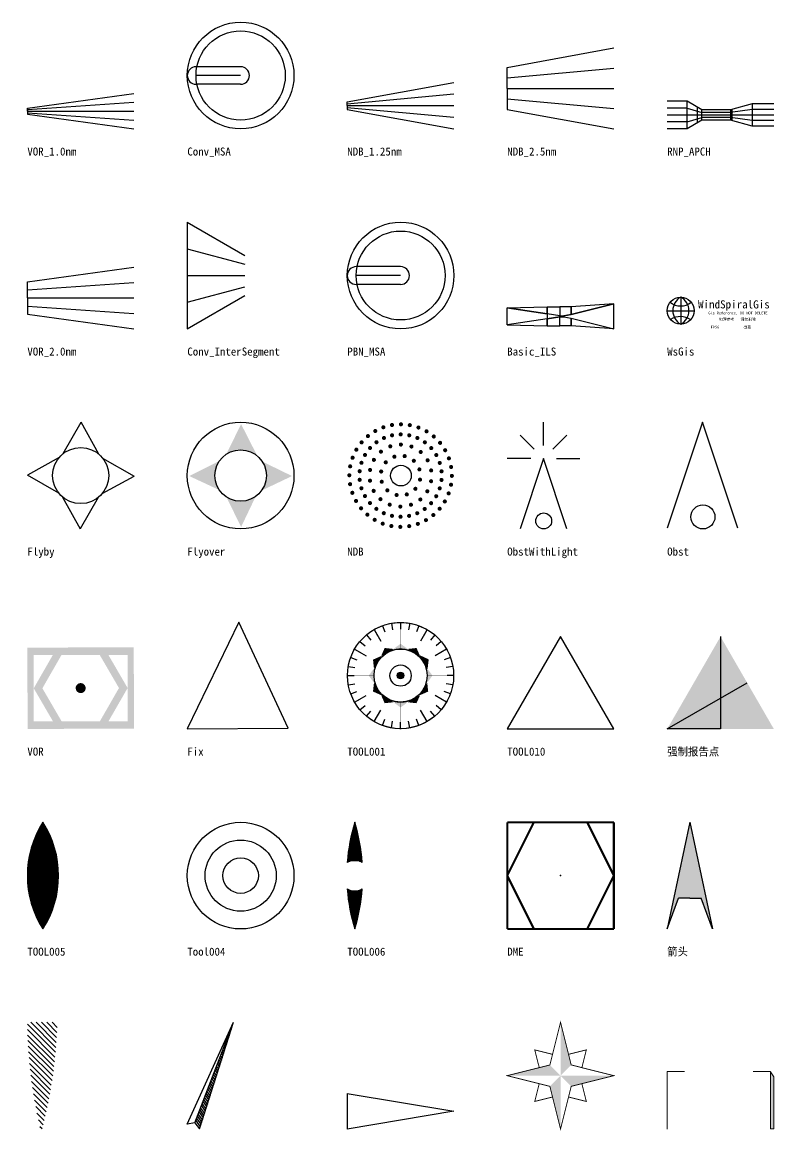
# Model space of a CAD drawing. Extents: x -4 to 560, y -3172 to 80.
# Drawn here: x -4 to 560, y -751 to 80 of the extents above; entities that cross this region are included whole.
import ezdxf

# ---------------------------------------------------------------- set-up
doc = ezdxf.new("R2010")
doc.units = 0
doc.header["$MEASUREMENT"] = 0
doc.styles.add('$0$Legend', font='simhei.ttf')

# ---------------------------------------------------------------- blocks, each defined once
blk = doc.blocks.new('$0$VOR_1.0nm')
for p, q in [((0, 1852), (64068, 10628)), ((0, 926), (64068, 5314)), ((0, 1852), (0, -1852)), ((0, 0), (0, 1852)), ((0, 0), (64068, 0)), ((0, -926), (64068, -5314)), ((0, -1852), (64068, -10628))]:
    blk.add_line(p, q)
blk = doc.blocks.new('$0$Conv_MSA')
for p, q in [((0, 9000), (-46000, 9000)), ((0, 9000), (-46000, 9000)), ((0, 0), (-46000, 0)), ((0, 0), (-46000, 0)), ((0, -9000), (-46000, -9000)), ((0, -9000), (-46000, -9000))]:
    blk.add_line(p, q)
for radius in [55000, 46000]:
    blk.add_circle((0, 0), radius)
for centre, start, end in [((-46000, 0), 90, 270), ((-46000, 0), 90, 270), ((0, 0), 270, 90), ((0, 0), 270, 90)]:
    blk.add_arc(centre, 9000, start, end)
blk = doc.blocks.new('$0$NDB_1.25nm')
for p, q in [((0, 2315), (64068, 13958)), ((0, 1157), (64068, 6979)), ((0, 0), (0, 2315)), ((0, 0), (64068, 0)), ((0, 0), (0, -2315)), ((0, -1157), (64068, -6979)), ((0, -2315), (64068, -13958))]:
    blk.add_line(p, q)
blk = doc.blocks.new('$0$NDB_2.5nm')
for p, q in [((0, 4630), (23464, 8894)), ((0, 0), (0, 4630)), ((0, 2315), (23464, 4447)), ((0, 0), (23464, 0)), ((0, 0), (0, -4630)), ((0, -2315), (23464, -4447)), ((0, -4630), (23464, -8894))]:
    blk.add_line(p, q)
blk = doc.blocks.new('$0$RNP_APCH')
for p, q in [((-14994, 4640), (-21608, 4640)), ((-10006, 1760), (-14994, 4640)), ((-14960, -4620), (-14994, 4640)), ((6811, 3704), (-444, 1760)), ((14000, 3704), (6811, 3704)), ((6811, 3704), (6811, -3704)), ((-14986, 2325), (-21608, 2325)), ((0, 0), (-21608, 0)), ((-14986, 2325), (-10005, 880)), ((-11608, 2685), (-11608, -2686)), ((0, 1760), (-10006, 1760)), ((-10003, -1760), (-10006, 1760)), ((0, 880), (-10005, 880)), ((6811, 1852), (-444, 880)), ((-444, 1760), (-444, -1760)), ((0, 1760), (0, -1760)), ((14000, 0), (0, 0)), ((14000, 1852), (6811, 1852)), ((-14968, -2305), (-21608, -2305)), ((-14968, -2305), (-10004, -880)), ((-10003, -1760), (-14960, -4620)), ((0, -880), (-10004, -880)), ((0, -1760), (-10003, -1760)), ((6811, -1852), (-444, -880)), ((6811, -3704), (-444, -1760)), ((14000, -1852), (6811, -1852)), ((-14960, -4620), (-21608, -4620)), ((14000, -3704), (6811, -3704))]:
    blk.add_line(p, q)
blk = doc.blocks.new('$0$VOR_2.0nm')
for p, q in [((0, 3704), (24242, 7025)), ((0, 0), (0, 3704)), ((0, 1852), (24242, 3512)), ((0, 0), (24242, 0)), ((0, 0), (0, -3704)), ((0, -1852), (24242, -3512)), ((0, -3704), (24242, -7025))]:
    blk.add_line(p, q)
blk = doc.blocks.new('$0$Conv_InterSegment')
for p, q in [((0, 9260), (0, -9260)), ((0, 9260), (10000, 3486)), ((0, 4630), (10000, 1951)), ((0, 0), (10000, 0)), ((0, -4630), (10000, -1951)), ((0, -9260), (10000, -3486))]:
    blk.add_line(p, q)
blk = doc.blocks.new('$0$PBN_MSA')
for p, q in [((0, 9260), (-46300, 9260)), ((0, 9260), (-46300, 9260)), ((0, 0), (-46300, 0)), ((0, 0), (-46300, 0)), ((0, -9260), (-46300, -9260)), ((0, -9260), (-46300, -9260))]:
    blk.add_line(p, q)
for radius in [55560, 46300]:
    blk.add_circle((0, 0), radius)
for centre, start, end in [((-46300, 0), 90, 270), ((-46300, 0), 90, 270), ((0, 0), 270, 90), ((0, 0), 270, 90)]:
    blk.add_arc(centre, 9260, start, end)
blk = doc.blocks.new('$0$Basic_ILS')
for p, q in [((12900, 3015), (2700, 465)), ((2700, 465), (12900, 3015)), ((12900, 3015), (2700, 2248)), ((12900, -3015), (12900, 3015)), ((-12660, 2040), (-3060, 2278)), ((-12660, -2040), (-12660, 2040)), ((-12660, 2040), (-3060, 600)), ((-3060, 600), (-12660, 2040)), ((-3060, 600), (-3060, 2278)), ((-3060, 2278), (-62, 2248)), ((-3060, 2278), (-3060, 600)), ((-60, 150), (-3060, 600)), ((-3060, 600), (-3060, -600)), ((-3060, 600), (-3060, -600)), ((-60, 150), (-3060, 600)), ((-62, 2248), (-60, 150)), ((2700, 2248), (-62, 2248)), ((-62, 2248), (-60, 150)), ((-60, -150), (-60, 150)), ((-60, 150), (900, 150)), ((0, 0), (-60, 0)), ((2700, 465), (900, 150)), ((900, 150), (2700, 465)), ((900, 150), (900, -150)), ((2700, 465), (2700, 2248)), ((2700, 2248), (2700, 465)), ((-3060, -600), (-12660, -2040)), ((-3060, -600), (-12660, -2040)), ((-12660, -2040), (-3060, -2278)), ((-3060, -600), (-60, -150)), ((-60, -150), (-3060, -600)), ((-3060, -600), (-3060, -2278)), ((-3060, -2278), (-3060, -600)), ((-3060, -2278), (-62, -2248)), ((-62, -2248), (-60, -150)), ((-62, -2248), (-60, -150)), ((2700, -2248), (-62, -2248)), ((-60, -150), (900, -150)), ((900, -150), (2700, -465)), ((900, -150), (2700, -465)), ((2700, -465), (12900, -3015)), ((2700, -465), (2700, -2248)), ((2700, -465), (12900, -3015)), ((2700, -2248), (2700, -465)), ((12900, -3015), (2700, -2248))]:
    blk.add_line(p, q)
blk = doc.blocks.new('$0$WsGis')
at = {"color": 5, "lineweight": 30}
for p, q in [((0, 1651), (0, -1651)), ((-1651, 0), (1651, 0))]:
    blk.add_line(p, q, dxfattribs=at)
blk.add_circle((0, 0), 1651, dxfattribs=at)
for centre, radius, start, end in [((935, 0), 1898, 119.49917, 240.50083), ((-858, 0), 1861, 297.47383, 62.52617), ((2, 2698), 2116, 232.21487, 307.69977), ((-22, -3004), 2279, 56.65103, 122.52489)]:
    blk.add_arc(centre, radius, start, end, dxfattribs=at)
at = {"color": 5, "style": '$0$Legend'}
for s, height, p in [('WindSpiralGis', 990.76, (2116, 276)), ('Gis Reference, DO NOT DELETE', 330.25, (3370, -449)), ('地理参考   请勿删除', 330.25, (4692, -1217)), ('EPSG', 330.3, (3670, -2173)), ('磁差', 330.3, (7673, -2173))]:
    blk.add_text(s, height=height, dxfattribs=at).set_placement(p)
at = {"style": '$0$Legend'}
blk.add_attdef('EPSG', (4965, -2173), '', height=661, dxfattribs=at)
blk.add_attdef('MagVar', (8907, -2173), '', height=661, rotation=0.00225, dxfattribs=at)
blk = doc.blocks.new('$0$Flyby')
for p, q in [((-326, 411), (9, 997)), ((338, 402), (9, 997)), ((-402, 338), (-997, 9)), ((411, 326), (997, -9)), ((-411, -326), (-997, 9)), ((402, -338), (997, -9)), ((-338, -402), (-9, -997)), ((326, -411), (-9, -997))]:
    blk.add_line(p, q)
blk.add_circle((0, 0), 525)
at = {"style": '$0$Legend'}
for tag, p in [('ROLE', (1251, 1017)), ('NAME', (1312, -59)), ('ALTITUDE', (1367, -1121))]:
    blk.add_attdef(tag, p, '', height=600, dxfattribs=at)
blk = doc.blocks.new('$0$Flyover')
h = blk.add_hatch(color=256)
h.dxf.hatch_style = 1
edge = h.paths.add_edge_path()
edge.add_line((291, -406), (9, -997))
edge.add_line((9, -997), (-275, -417))
edge.add_arc((0, 0), 499, 236.5534, 305.6476)
edge = h.paths.add_edge_path()
edge.add_line((-279, 414), (9, 997))
edge.add_line((9, 997), (323, 381))
edge.add_arc((0, 0), 499, 49.7235, 123.9412)
edge = h.paths.add_edge_path()
edge.add_line((419, 272), (997, -9))
edge.add_line((997, -9), (405, -291))
edge.add_arc((0, 0), 499, 324.3027, 392.97)
edge = h.paths.add_edge_path()
edge.add_line((-412, -281), (-997, -9))
edge.add_line((-997, -9), (-410, 285))
edge.add_arc((0, 0), 499, 145.1712, 214.2945)
for radius in [1034, 499]:
    blk.add_circle((0, 0), radius)
at = {"style": '$0$Legend'}
for tag, p in [('ROLE', (1472, 1049)), ('NAME', (1497, -103)), ('ALTITUDE', (1392, -1284))]:
    blk.add_attdef(tag, p, '', height=600, dxfattribs=at)
blk = doc.blocks.new('$0$NDB')
at = {"true_color": 0x000000, "transparency": 33554679}
for points in [[(-0.046, 0.0876, 0.413485), (-0.0515, 0.0881), (-0.0515, 0.0881, 0.415351), (-0.052, 0.0826), (-0.052, 0.0826, 0.415514), (-0.0465, 0.0821), (-0.0465, 0.0821, 0.415514)], [(-0.0301, 0.0942, 0.412674), (-0.0355, 0.0956), (-0.0355, 0.0956, 0.413998), (-0.0369, 0.0902), (-0.0369, 0.0902, 0.41629), (-0.0316, 0.0888), (-0.0316, 0.0888, 0.414967)], [(-0.0133, 0.0978, 0.414832), (-0.0184, 0.1002), (-0.0184, 0.1002, 0.41349), (-0.0207, 0.0951), (-0.0207, 0.0951, 0.414683), (-0.0157, 0.0928), (-0.0157, 0.0928, 0.415623)], [(0.0038, 0.0986, 0.413957), (-0.0007, 0.1018), (-0.0007, 0.1018, 0.41549), (-0.0039, 0.0972), (-0.0039, 0.0972, 0.417024), (0.0006, 0.094), (0.0006, 0.094, 0.413957)], [(0.0209, 0.0963, 0.413428), (0.0169, 0.1002), (0.0169, 0.1002, 0.414019), (0.013, 0.0963), (0.013, 0.0963, 0.415343), (0.0169, 0.0923), (0.0169, 0.0923, 0.414753)], [(0.0372, 0.0911, 0.413957), (0.034, 0.0956), (0.034, 0.0956, 0.417024), (0.0295, 0.0924), (0.0295, 0.0924, 0.41549), (0.0327, 0.0879), (0.0327, 0.0879, 0.413957)], [(0.0525, 0.0831, 0.413925), (0.0501, 0.0882), (0.0501, 0.0882, 0.414683), (0.0451, 0.0858), (0.0451, 0.0858, 0.41349), (0.0474, 0.0808), (0.0474, 0.0808, 0.414832)], [(-0.0732, 0.0668, 0.414967), (-0.0786, 0.0654), (-0.0786, 0.0654, 0.41629), (-0.0771, 0.06), (-0.0771, 0.06, 0.413998), (-0.0717, 0.0614), (-0.0717, 0.0614, 0.414482)], [(-0.0605, 0.0784, 0.415514), (-0.0661, 0.0779), (-0.0661, 0.0779, 0.415514), (-0.0656, 0.0724), (-0.0656, 0.0724, 0.415189), (-0.06, 0.0729), (-0.06, 0.0729, 0.413323)], [(-0.0439, 0.0665, 0.415216), (-0.0495, 0.0664), (-0.0495, 0.0664, 0.413346), (-0.0494, 0.0608), (-0.0494, 0.0608, 0.413346), (-0.0438, 0.0609), (-0.0438, 0.0609, 0.415216)], [(-0.0292, 0.0741, 0.413579), (-0.0347, 0.0751), (-0.0347, 0.0751, 0.412925), (-0.0357, 0.0697), (-0.0357, 0.0697, 0.414957), (-0.0302, 0.0686), (-0.0302, 0.0686, 0.414492)], [(-0.0132, 0.0784, 0.41233), (-0.0183, 0.0806), (-0.0183, 0.0806, 0.41233), (-0.0205, 0.0754), (-0.0205, 0.0754, 0.415773), (-0.0154, 0.0733), (-0.0154, 0.0733, 0.414051)], [(0.0034, 0.0793, 0.413957), (-0.0012, 0.0825), (-0.0012, 0.0825, 0.41549), (-0.0044, 0.0779), (-0.0044, 0.0779, 0.417024), (0.0002, 0.0747), (0.0002, 0.0747, 0.413957)], [(0.0197, 0.0767, 0.41338), (0.0159, 0.0808), (0.0159, 0.0808, 0.413992), (0.0119, 0.077), (0.0119, 0.077, 0.415321), (0.0157, 0.0729), (0.0157, 0.0729, 0.416121)], [(0.0352, 0.0708, 0.412852), (0.0323, 0.0756), (0.0323, 0.0756, 0.412324), (0.0276, 0.0727), (0.0276, 0.0727, 0.416311), (0.0304, 0.0679), (0.0304, 0.0679, 0.414457)], [(0.0491, 0.0618, 0.413778), (0.0473, 0.0671), (0.0473, 0.0671, 0.414234), (0.042, 0.0652), (0.042, 0.0652, 0.414418), (0.0439, 0.06), (0.0439, 0.06, 0.415548)], [(0.0661, 0.0726, 0.414482), (0.0646, 0.078), (0.0646, 0.078, 0.414482), (0.0593, 0.0766), (0.0593, 0.0766, 0.414482), (0.0607, 0.0712), (0.0607, 0.0712, 0.414482)], [(0.0777, 0.0599, 0.415514), (0.0772, 0.0655), (0.0772, 0.0655, 0.415514), (0.0716, 0.065), (0.0716, 0.065, 0.415351), (0.0721, 0.0595), (0.0721, 0.0595, 0.415351)], [(-0.0837, 0.0532, 0.415623), (-0.0887, 0.0509), (-0.0887, 0.0509, 0.414683), (-0.0864, 0.0458), (-0.0864, 0.0458, 0.41349), (-0.0813, 0.0482), (-0.0813, 0.0482, 0.415623)], [(-0.0672, 0.0432, 0.415623), (-0.0722, 0.0408), (-0.0722, 0.0408, 0.413895), (-0.0699, 0.0358), (-0.0699, 0.0358, 0.41349), (-0.0649, 0.0381), (-0.0649, 0.0381, 0.415623)], [(-0.0568, 0.0561, 0.41444), (-0.0622, 0.0548), (-0.0622, 0.0548, 0.414208), (-0.061, 0.0494), (-0.061, 0.0494, 0.413203), (-0.0556, 0.0506), (-0.0556, 0.0506, 0.41444)], [(-0.0357, 0.0487, 0.415514), (-0.0413, 0.0482), (-0.0413, 0.0482, 0.415514), (-0.0408, 0.0427), (-0.0408, 0.0427, 0.415351), (-0.0353, 0.0432), (-0.0353, 0.0432, 0.413485)], [(-0.017, 0.0578, 0.414482), (-0.0224, 0.0592), (-0.0224, 0.0592, 0.413998), (-0.0238, 0.0538), (-0.0238, 0.0538, 0.41629), (-0.0184, 0.0524), (-0.0184, 0.0524, 0.414967)], [(0.0037, 0.0599, 0.413957), (-0.0008, 0.0631), (-0.0008, 0.0631, 0.41549), (-0.004, 0.0585), (-0.004, 0.0585, 0.417024), (0.0005, 0.0553), (0.0005, 0.0553, 0.413957)], [(0.0037, 0.0599, 0.413957), (-0.0008, 0.0631), (-0.0008, 0.0631, 0.41549), (-0.004, 0.0585), (-0.004, 0.0585, 0.417024), (0.0005, 0.0553), (0.0005, 0.0553, 0.413957)], [(0.0239, 0.0548, 0.413957), (0.0207, 0.0593), (0.0207, 0.0593, 0.417024), (0.0162, 0.0562), (0.0162, 0.0562, 0.41549), (0.0193, 0.0516), (0.0193, 0.0516, 0.413957)], [(0.0411, 0.0431, 0.414482), (0.0397, 0.0485), (0.0397, 0.0485, 0.41629), (0.0343, 0.047), (0.0343, 0.047, 0.414482), (0.0358, 0.0417), (0.0358, 0.0417, 0.414482)], [(0.0609, 0.0501, 0.414326), (0.0602, 0.0556), (0.0602, 0.0556, 0.41247), (0.0547, 0.0549), (0.0547, 0.0549, 0.412697), (0.0553, 0.0494), (0.0553, 0.0494, 0.414783)], [(0.0699, 0.0362, 0.415351), (0.0704, 0.0418), (0.0704, 0.0418, 0.415189), (0.0649, 0.0422), (0.0649, 0.0422, 0.415514), (0.0644, 0.0367), (0.0644, 0.0367, 0.415514)], [(0.0869, 0.0454, 0.415351), (0.0873, 0.051), (0.0873, 0.051, 0.415189), (0.0818, 0.0515), (0.0818, 0.0515, 0.415514), (0.0813, 0.0459), (0.0813, 0.0459, 0.415514)], [(-0.0968, 0.0216, 0.414753), (-0.1008, 0.0177), (-0.1008, 0.0177, 0.415343), (-0.0968, 0.0137), (-0.0968, 0.0137, 0.415343), (-0.0929, 0.0177), (-0.0929, 0.0177, 0.414753)], [(-0.0916, 0.038, 0.413957), (-0.0962, 0.0348), (-0.0962, 0.0348, 0.417024), (-0.093, 0.0302), (-0.093, 0.0302, 0.41549), (-0.0884, 0.0334), (-0.0884, 0.0334, 0.413957)], [(-0.0747, 0.0284, 0.414502), (-0.0792, 0.025), (-0.0792, 0.025, 0.415629), (-0.0758, 0.0206), (-0.0758, 0.0206, 0.414502), (-0.0714, 0.0239), (-0.0714, 0.0239, 0.414502)], [(-0.0503, 0.0338, 0.415623), (-0.0553, 0.0314), (-0.0553, 0.0314, 0.414683), (-0.053, 0.0264), (-0.053, 0.0264, 0.415184), (-0.0479, 0.0287), (-0.0479, 0.0287, 0.414832)], [(-0.0275, 0.029, 0.415623), (-0.0326, 0.0267), (-0.0326, 0.0267, 0.414683), (-0.0302, 0.0216), (-0.0302, 0.0216, 0.41349), (-0.0252, 0.024), (-0.0252, 0.024, 0.415623)], [(-0.0095, 0.0386, 0.413485), (-0.015, 0.0391), (-0.015, 0.0391, 0.415351), (-0.0155, 0.0335), (-0.0155, 0.0335, 0.415514), (-0.0099, 0.033), (-0.0099, 0.033, 0.415514)], [(0.011, 0.0378, 0.413957), (0.0064, 0.041), (0.0064, 0.041, 0.41549), (0.0032, 0.0364), (0.0032, 0.0364, 0.417024), (0.0078, 0.0333), (0.0078, 0.0333, 0.413957)], [(0.0283, 0.027, 0.413925), (0.0259, 0.032), (0.0259, 0.032, 0.413895), (0.0209, 0.0297), (0.0209, 0.0297, 0.41349), (0.0232, 0.0246), (0.0232, 0.0246, 0.414832)], [(0.0533, 0.0262, 0.415351), (0.0538, 0.0318), (0.0538, 0.0318, 0.415189), (0.0483, 0.0323), (0.0483, 0.0323, 0.415514), (0.0478, 0.0267), (0.0478, 0.0267, 0.415514)], [(0.0759, 0.0208, 0.415274), (0.0775, 0.0261), (0.0775, 0.0261, 0.415274), (0.0722, 0.0277), (0.0722, 0.0277, 0.415274), (0.0706, 0.0224), (0.0706, 0.0224, 0.415274)], [(0.0934, 0.0296, 0.412674), (0.0948, 0.0349), (0.0948, 0.0349, 0.414482), (0.0895, 0.0364), (0.0895, 0.0364, 0.414482), (0.088, 0.031), (0.088, 0.031, 0.414967)], [(-0.0991, 0.0046, 0.413957), (-0.1023, 0), (-0.1023, 0, 0.41549), (-0.0977, -0.0032), (-0.0977, -0.0032, 0.41549), (-0.0946, 0.0014), (-0.0946, 0.0014, 0.413957)], [(-0.079, 0.0124, 0.414649), (-0.0826, 0.0082), (-0.0826, 0.0082, 0.415324), (-0.0784, 0.0045), (-0.0784, 0.0045, 0.414021), (-0.0748, 0.0087), (-0.0748, 0.0087, 0.413423)], [(-0.0588, 0.0148, 0.415343), (-0.0627, 0.0108), (-0.0627, 0.0108, 0.414753), (-0.0588, 0.0069), (-0.0588, 0.0069, 0.413428), (-0.0549, 0.0108), (-0.0549, 0.0108, 0.415343)], [(-0.0384, 0.0117, 0.413957), (-0.0416, 0.0072), (-0.0416, 0.0072, 0.41549), (-0.037, 0.004), (-0.037, 0.004, 0.417024), (-0.0338, 0.0085), (-0.0338, 0.0085, 0.413957)], [(0.0378, 0.0089, 0.415351), (0.0383, 0.0144), (0.0383, 0.0144, 0.415189), (0.0328, 0.0149), (0.0328, 0.0149, 0.415514), (0.0323, 0.0094), (0.0323, 0.0094, 0.415514)], [(0.059, 0.0062, 0.414832), (0.0613, 0.0112), (0.0613, 0.0112, 0.41349), (0.0563, 0.0136), (0.0563, 0.0136, 0.413895), (0.054, 0.0085), (0.054, 0.0085, 0.415623)], [(0.0785, 0.0044, 0.415232), (0.0812, 0.0093), (0.0812, 0.0093, 0.413592), (0.0763, 0.0119), (0.0763, 0.0119, 0.414732), (0.0736, 0.0071), (0.0736, 0.0071, 0.41269)], [(0.0971, 0.0128, 0.415623), (0.0994, 0.0178), (0.0994, 0.0178, 0.41349), (0.0944, 0.0202), (0.0944, 0.0202, 0.413895), (0.0921, 0.0151), (0.0921, 0.0151, 0.415623)], [(0.0978, -0.0044, 0.413957), (0.101, 0.0002), (0.101, 0.0002, 0.413957), (0.0964, 0.0034), (0.0964, 0.0034, 0.417024), (0.0933, -0.0012), (0.0933, -0.0012, 0.413957)], [(-0.0984, -0.0126, 0.414832), (-0.1007, -0.0176), (-0.1007, -0.0176, 0.41349), (-0.0957, -0.02), (-0.0957, -0.02, 0.414683), (-0.0933, -0.0149), (-0.0933, -0.0149, 0.413925)], [(-0.0798, -0.0042, 0.415232), (-0.0825, -0.0091), (-0.0825, -0.0091, 0.413592), (-0.0776, -0.0118), (-0.0776, -0.0118, 0.414732), (-0.0749, -0.0069), (-0.0749, -0.0069, 0.411785)], [(-0.0772, -0.0206, 0.414727), (-0.0788, -0.0259), (-0.0788, -0.0259, 0.417065), (-0.0735, -0.0275), (-0.0735, -0.0275, 0.415274), (-0.0719, -0.0222), (-0.0719, -0.0222, 0.413483)], [(-0.0603, -0.006, 0.414832), (-0.0627, -0.011), (-0.0627, -0.011, 0.41349), (-0.0576, -0.0134), (-0.0576, -0.0134, 0.414683), (-0.0553, -0.0083), (-0.0553, -0.0083, 0.415623)], [(-0.0391, -0.0087, 0.415351), (-0.0396, -0.0142), (-0.0396, -0.0142, 0.415351), (-0.0341, -0.0147), (-0.0341, -0.0147, 0.415514), (-0.0336, -0.0092), (-0.0336, -0.0092, 0.415514)], [(0.0371, -0.0115, 0.413957), (0.0403, -0.007), (0.0403, -0.007, 0.413957), (0.0357, -0.0038), (0.0357, -0.0038, 0.41549), (0.0325, -0.0083), (0.0325, -0.0083, 0.413957)], [(0.0575, -0.0146, 0.414753), (0.0614, -0.0107), (0.0614, -0.0107, 0.415343), (0.0575, -0.0067), (0.0575, -0.0067, 0.415343), (0.0536, -0.0107), (0.0536, -0.0107, 0.414753)], [(0.0734, -0.0282, 0.414502), (0.0778, -0.0248), (0.0778, -0.0248, 0.415629), (0.0745, -0.0204), (0.0745, -0.0204, 0.414502), (0.0701, -0.0237), (0.0701, -0.0237, 0.414502)], [(0.0777, -0.0122, 0.414202), (0.0813, -0.008), (0.0813, -0.008, 0.41606), (0.0771, -0.0043), (0.0771, -0.0043, 0.414021), (0.0735, -0.0085), (0.0735, -0.0085, 0.413423)], [(0.0955, -0.0214, 0.413428), (0.0995, -0.0175), (0.0995, -0.0175, 0.414019), (0.0955, -0.0135), (0.0955, -0.0135, 0.415343), (0.0916, -0.0175), (0.0916, -0.0175, 0.414753)], [(-0.0947, -0.0294, 0.414482), (-0.0962, -0.0347), (-0.0962, -0.0347, 0.413998), (-0.0908, -0.0362), (-0.0908, -0.0362, 0.41629), (-0.0893, -0.0308), (-0.0893, -0.0308, 0.414482)], [(-0.0712, -0.036, 0.413485), (-0.0717, -0.0416), (-0.0717, -0.0416, 0.415351), (-0.0662, -0.042), (-0.0662, -0.042, 0.415514), (-0.0657, -0.0365), (-0.0657, -0.0365, 0.415514)], [(-0.0546, -0.026, 0.415351), (-0.0551, -0.0316), (-0.0551, -0.0316, 0.415351), (-0.0496, -0.0321), (-0.0496, -0.0321, 0.415514), (-0.0491, -0.0265), (-0.0491, -0.0265, 0.415514)], [(-0.0424, -0.0429, 0.414967), (-0.041, -0.0483), (-0.041, -0.0483, 0.414482), (-0.0356, -0.0468), (-0.0356, -0.0468, 0.414482), (-0.0371, -0.0415), (-0.0371, -0.0415, 0.412674)], [(-0.0296, -0.0268, 0.415623), (-0.0272, -0.0318), (-0.0272, -0.0318, 0.413895), (-0.0222, -0.0295), (-0.0222, -0.0295, 0.41349), (-0.0245, -0.0244), (-0.0245, -0.0244, 0.414832)], [(-0.0123, -0.0376, 0.413957), (-0.0077, -0.0408), (-0.0077, -0.0408, 0.413957), (-0.0045, -0.0363), (-0.0045, -0.0363, 0.41549), (-0.0091, -0.0331), (-0.0091, -0.0331, 0.413957)], [(0.0082, -0.0384, 0.415351), (0.0137, -0.0389), (0.0137, -0.0389, 0.415351), (0.0142, -0.0333), (0.0142, -0.0333, 0.415514), (0.0086, -0.0328), (0.0086, -0.0328, 0.415514)], [(0.0262, -0.0288, 0.415623), (0.0313, -0.0265), (0.0313, -0.0265, 0.413895), (0.0289, -0.0214), (0.0289, -0.0214, 0.41349), (0.0239, -0.0238), (0.0239, -0.0238, 0.414832)], [(0.0344, -0.0485, 0.415514), (0.04, -0.048), (0.04, -0.048, 0.415514), (0.0395, -0.0425), (0.0395, -0.0425, 0.415351), (0.034, -0.043), (0.034, -0.043, 0.415351)], [(0.049, -0.0336, 0.415623), (0.054, -0.0312), (0.054, -0.0312, 0.413895), (0.0517, -0.0262), (0.0517, -0.0262, 0.41349), (0.0466, -0.0285), (0.0466, -0.0285, 0.414832)], [(0.0659, -0.043, 0.415623), (0.0709, -0.0406), (0.0709, -0.0406, 0.413895), (0.0686, -0.0356), (0.0686, -0.0356, 0.41349), (0.0636, -0.0379), (0.0636, -0.0379, 0.414832)], [(0.0903, -0.0378, 0.413957), (0.0949, -0.0346), (0.0949, -0.0346, 0.417024), (0.0917, -0.03), (0.0917, -0.03, 0.413957), (0.0871, -0.0332), (0.0871, -0.0332, 0.413957)], [(-0.0882, -0.0452, 0.415351), (-0.0887, -0.0508), (-0.0887, -0.0508, 0.415351), (-0.0831, -0.0513), (-0.0831, -0.0513, 0.415514), (-0.0826, -0.0457), (-0.0826, -0.0457, 0.415514)], [(-0.079, -0.0598, 0.415514), (-0.0785, -0.0653), (-0.0785, -0.0653, 0.415514), (-0.0729, -0.0648), (-0.0729, -0.0648, 0.415189), (-0.0734, -0.0593), (-0.0734, -0.0593, 0.413649)], [(-0.0622, -0.0499, 0.414326), (-0.0615, -0.0554), (-0.0615, -0.0554, 0.41247), (-0.056, -0.0547), (-0.056, -0.0547, 0.412697), (-0.0566, -0.0492), (-0.0566, -0.0492, 0.412697)], [(-0.0504, -0.0616, 0.413778), (-0.0486, -0.0669), (-0.0486, -0.0669, 0.414234), (-0.0433, -0.065), (-0.0433, -0.065, 0.414418), (-0.0452, -0.0598), (-0.0452, -0.0598, 0.415548)], [(-0.0252, -0.0546, 0.413957), (-0.022, -0.0592), (-0.022, -0.0592, 0.417024), (-0.0175, -0.056), (-0.0175, -0.056, 0.413957), (-0.0207, -0.0514), (-0.0207, -0.0514, 0.413957)], [(-0.005, -0.0597, 0.413957), (-0.0005, -0.0629), (-0.0005, -0.0629, 0.413957), (0.0027, -0.0583), (0.0027, -0.0583, 0.417024), (-0.0018, -0.0552), (-0.0018, -0.0552, 0.413957)], [(0.0157, -0.0576, 0.414967), (0.0211, -0.059), (0.0211, -0.059, 0.413486), (0.0225, -0.0537), (0.0225, -0.0537, 0.41294), (0.0171, -0.0522), (0.0171, -0.0522, 0.414967)], [(0.0426, -0.0663, 0.415216), (0.0482, -0.0662), (0.0482, -0.0662, 0.411477), (0.0481, -0.0607), (0.0481, -0.0607, 0.413346), (0.0425, -0.0607), (0.0425, -0.0607, 0.415216)], [(0.0555, -0.0559, 0.41444), (0.0609, -0.0546), (0.0609, -0.0546, 0.412388), (0.0597, -0.0492), (0.0597, -0.0492, 0.413203), (0.0543, -0.0504), (0.0543, -0.0504, 0.41444)], [(0.0719, -0.0666, 0.414967), (0.0773, -0.0652), (0.0773, -0.0652, 0.414482), (0.0758, -0.0598), (0.0758, -0.0598, 0.413998), (0.0704, -0.0612), (0.0704, -0.0612, 0.414482)], [(0.0824, -0.053, 0.415623), (0.0874, -0.0507), (0.0874, -0.0507, 0.413895), (0.0851, -0.0456), (0.0851, -0.0456, 0.41349), (0.08, -0.048), (0.08, -0.048, 0.414832)], [(-0.0674, -0.0724, 0.414967), (-0.0659, -0.0778), (-0.0659, -0.0778, 0.414482), (-0.0606, -0.0764), (-0.0606, -0.0764, 0.413998), (-0.062, -0.071), (-0.062, -0.071, 0.412674)], [(-0.0538, -0.0829, 0.415623), (-0.0514, -0.088), (-0.0514, -0.088, 0.413895), (-0.0464, -0.0856), (-0.0464, -0.0856, 0.41349), (-0.0487, -0.0806), (-0.0487, -0.0806, 0.415623)], [(-0.0365, -0.0706, 0.412852), (-0.0337, -0.0754), (-0.0337, -0.0754, 0.412324), (-0.0289, -0.0725), (-0.0289, -0.0725, 0.414705), (-0.0317, -0.0677), (-0.0317, -0.0677, 0.414457)], [(-0.021, -0.0765, 0.414659), (-0.0172, -0.0806), (-0.0172, -0.0806, 0.413992), (-0.0132, -0.0768), (-0.0132, -0.0768, 0.415321), (-0.017, -0.0727), (-0.017, -0.0727, 0.41475)], [(-0.0047, -0.0791, 0.413957), (-0.0001, -0.0823), (-0.0001, -0.0823, 0.413957), (0.0031, -0.0777), (0.0031, -0.0777, 0.417024), (-0.0015, -0.0745), (-0.0015, -0.0745, 0.413957)], [(0.0119, -0.0782, 0.41233), (0.017, -0.0804), (0.017, -0.0804, 0.41233), (0.0192, -0.0752), (0.0192, -0.0752, 0.414051), (0.0141, -0.0731), (0.0141, -0.0731, 0.415773)], [(0.0279, -0.0739, 0.41562), (0.0333, -0.0749), (0.0333, -0.0749, 0.414297), (0.0344, -0.0695), (0.0344, -0.0695, 0.415312), (0.0289, -0.0684), (0.0289, -0.0684, 0.412653)], [(0.0447, -0.0874, 0.415351), (0.0502, -0.0879), (0.0502, -0.0879, 0.415351), (0.0507, -0.0824), (0.0507, -0.0824, 0.415514), (0.0452, -0.0819), (0.0452, -0.0819, 0.415514)], [(0.0592, -0.0782, 0.415514), (0.0648, -0.0777), (0.0648, -0.0777, 0.415514), (0.0643, -0.0722), (0.0643, -0.0722, 0.415351), (0.0587, -0.0727), (0.0587, -0.0727, 0.415351)], [(-0.0385, -0.0909, 0.413957), (-0.0353, -0.0954), (-0.0353, -0.0954, 0.416087), (-0.0308, -0.0923), (-0.0308, -0.0923, 0.414184), (-0.034, -0.0877), (-0.034, -0.0877, 0.413957)], [(-0.0222, -0.0961, 0.414753), (-0.0182, -0.1), (-0.0182, -0.1, 0.415343), (-0.0143, -0.0961), (-0.0143, -0.0961, 0.414019), (-0.0182, -0.0922), (-0.0182, -0.0922, 0.413428)], [(-0.0051, -0.0984, 0.413957), (-0.0006, -0.1016), (-0.0006, -0.1016, 0.413957), (0.0026, -0.097), (0.0026, -0.097, 0.417024), (-0.0019, -0.0938), (-0.0019, -0.0938, 0.413957)], [(0.012, -0.0977, 0.414832), (0.0171, -0.1), (0.0171, -0.1, 0.41349), (0.0194, -0.095), (0.0194, -0.095, 0.413895), (0.0144, -0.0926), (0.0144, -0.0926, 0.415623)], [(0.0288, -0.094, 0.414482), (0.0342, -0.0954), (0.0342, -0.0954, 0.414482), (0.0356, -0.09), (0.0356, -0.09, 0.414482), (0.0303, -0.0886), (0.0303, -0.0886, 0.414482)]]:
    blk.add_hatch(color=18, dxfattribs=at).paths.add_polyline_path(points)
at = {"color": 18, "true_color": 0x000000, "transparency": 33554679}
blk.add_circle((0, 0), 0.0197, dxfattribs=at)
blk = doc.blocks.new('$0$ObstWithLight')
for points in [[(-2, 1134), (-2, 1487)], [(-144, 1081), (-355, 1293)], [(139, 1081), (351, 1293)], [(-196, 940), (-549, 940)], [(351, -119), (-2, 940), (-355, -119)], [(192, 940), (545, 940)]]:
    blk.add_lwpolyline(points)
blk.add_circle((0, 0), 120)
at = {"style": '$0$Legend'}
blk.add_attdef('ALTITUDE', (-564, -746), '', height=381, dxfattribs=at)
blk = doc.blocks.new('$0$Obst')
blk.add_lwpolyline([(348, -111), (-5, 948), (-358, -111)])
blk.add_circle((0, 0), 120)
at = {"style": '$0$Legend'}
blk.add_attdef('Altitude', (-631, -680), '', height=381, dxfattribs=at)
blk = doc.blocks.new('$0$VOR')
at = {"true_color": 0x000000, "transparency": 33554679}
h = blk.add_hatch(color=18, dxfattribs=at)
h.paths.add_polyline_path([(0.0664, 0.0515), (-0.0674, 0.0511), (-0.0671, -0.0511), (0.0667, -0.0508)], flags=0)
h.paths.add_polyline_path([(-0.0485, 0), (-0.0245, 0.0418), (0.0236, 0.0419), (0.0478, 0.0003), (0.0238, -0.0415), (-0.0243, -0.0416)], flags=0)
h.paths.add_polyline_path([(0.0587, 0.0003), (0.0587, 0.0003), (0.0345, 0.0419), (0.0586, 0.042)], flags=0)
h.paths.add_polyline_path([(0.0587, 0.0003), (0.0587, 0.0003), (0.0588, -0.0414), (0.0347, -0.0414)], flags=0)
h.paths.add_polyline_path([(-0.0594, 0), (-0.0594, 0), (-0.0352, -0.0416), (-0.0593, -0.0417)], flags=0)
h.paths.add_polyline_path([(-0.0594, 0), (-0.0594, 0), (-0.0595, 0.0417), (-0.0354, 0.0418)], flags=0)
blk.add_hatch(color=18, dxfattribs=at).paths.add_polyline_path([(0.0059, 0.0002, 0.197288), (0.0041, 0.0046), (0.0041, 0.0046, 0.199251), (-0.0004, 0.0065), (-0.0004, 0.0065, 0.414288), (-0.0067, 0.0001), (-0.0067, 0.0001, 0.413925), (-0.0003, -0.0061), (-0.0003, -0.0061, 0.415101)])
blk = doc.blocks.new('$0$Fix')
blk.add_lwpolyline([(-408.4, -288.2), (402.5, -280.9), (5.9, 569.1), (-408.4, -288.2)])
at = {"style": '$0$Legend'}
for tag, p in [('ROLE', (1005.4, 856.3)), ('RADIAL', (1024.3, -84.5)), ('DME', (1005.4, -912.4)), ('ALTITUDE', (1024.3, -1759.2))]:
    blk.add_attdef(tag, p, '', height=500, dxfattribs=at)
blk = doc.blocks.new('$0$TOOL001')
for p, q in [((-1, 1.732), (-0.75, 1.299)), ((-1, 1.732), (-0.875, 1.516)), ((-0.684, 1.879), (-0.599, 1.644)), ((-0.347, 1.97), (-0.304, 1.723)), ((0, 2), (0, 1.75)), ((0.347, 1.97), (0.304, 1.723)), ((0.684, 1.879), (0.599, 1.644)), ((1, 1.732), (0.75, 1.299)), ((1, 1.732), (0.875, 1.516)), ((-1.532, 1.286), (-1.341, 1.125)), ((-1.286, 1.532), (-1.125, 1.341)), ((1.286, 1.532), (1.125, 1.341)), ((1.532, 1.286), (1.341, 1.125)), ((-1.732, 1), (-1.299, 0.75)), ((-1.732, 1), (-1.516, 0.875)), ((1.732, 1), (1.299, 0.75)), ((1.732, 1), (1.516, 0.875)), ((-1.879, 0.684), (-1.644, 0.599)), ((1.04, 0.6), (0.735, 0.735)), ((0.735, 0.735), (1.004, 0.268)), ((1.004, 0.268), (1.04, 0.6)), ((1.879, 0.684), (1.644, 0.599)), ((-2, 0), (-1.75, 0)), ((-1.97, 0.347), (-1.723, 0.304)), ((1.97, 0.347), (1.723, 0.304)), ((-1.97, -0.347), (-1.723, -0.304)), ((1.97, -0.347), (1.723, -0.304)), ((2, 0), (1.75, 0)), ((-1.879, -0.684), (-1.644, -0.599)), ((-1.732, -1), (-1.299, -0.75)), ((1.732, -1), (1.299, -0.75)), ((1.879, -0.684), (1.644, -0.599)), ((-1.732, -1), (-1.516, -0.875)), ((-1.532, -1.286), (-1.341, -1.125)), ((1.532, -1.286), (1.341, -1.125)), ((1.732, -1), (1.516, -0.875)), ((-1.286, -1.532), (-1.125, -1.341)), ((-1, -1.732), (-0.75, -1.299)), ((-1, -1.732), (-0.875, -1.516)), ((-0.684, -1.879), (-0.599, -1.644)), ((0.684, -1.879), (0.599, -1.644)), ((1, -1.732), (0.75, -1.299)), ((1, -1.732), (0.875, -1.516)), ((1.286, -1.532), (1.125, -1.341)), ((-0.347, -1.97), (-0.304, -1.723)), ((0, -2), (0, -1.75)), ((0.347, -1.97), (0.304, -1.723))]:
    blk.add_line(p, q)
for points, const_width in [([(-2.01, 0, 1), (2.01, 0, 1)], 0.02), ([(-1.012, 0, 1), (1.012, 0, 1)], 0.025), ([(-0.062, 0, 1), (0.062, 0, 1)], 0.125)]:
    blk.add_lwpolyline(points, format="xyb", close=True, dxfattribs=dict(const_width=const_width))
at = {"const_width": 0.01}
for points in [[(0, 1), (0, 2)], [(-1, 0), (-2, 0)], [(1, 0), (2, 0)], [(0, -1), (0, -2)]]:
    blk.add_lwpolyline(points, dxfattribs=at)
for radius in [2, 1, 0.4, 0.125]:
    blk.add_circle((0, 0), radius)
blk.add_point((0, 0))
blk.add_point((0, 0))
blk.add_point((0, 0))
blk.add_point((0, 0))
blk.add_point((0, 0))
blk.add_point((0, 0))
for points in [[(-0.268, 1.004), (-0.6, 1.04), (-0.735, 0.738)], [(0.27, 1.004), (0, 1.201), (-0.267, 1.006)], [(0.736, 0.734), (0.601, 1.04), (0.272, 1.005)], [(-0.734, 0.736), (-1.04, 0.601), (-1.005, 0.272)], [(1.004, 0.268), (1.04, 0.6), (0.738, 0.735)], [(-1.004, 0.27), (-1.201, 0), (-1.006, -0.267)], [(1.004, -0.27), (1.201, 0), (1.006, 0.267)], [(-1.004, -0.268), (-1.04, -0.6), (-0.738, -0.735)], [(0.734, -0.736), (1.04, -0.601), (1.005, -0.272)], [(-0.736, -0.734), (-0.601, -1.04), (-0.272, -1.005)], [(0.268, -1.004), (0.6, -1.04), (0.735, -0.738)], [(-0.27, -1.004), (0, -1.201), (0.267, -1.006)]]:
    blk.add_solid(points)
blk = doc.blocks.new('$0$TOOL010')
for p, q in [((0, 0.577), (-0.5, -0.289)), ((0.5, -0.289), (0, 0.577)), ((-0.5, -0.289), (0.5, -0.289))]:
    blk.add_line(p, q)
blk = doc.blocks.new('$0$强制报告点')
for p, q in [((0, 0.577), (0, -0.289)), ((-0.5, -0.289), (0.25, 0.144)), ((0, -0.289), (-0.5, -0.289))]:
    blk.add_line(p, q)
blk.add_solid([(0, 0.577), (-0.5, -0.289), (0.5, -0.289)])
blk = doc.blocks.new('$0$TOOL005')
at = {"color": 0}
for p, q in [((-0.328, 2.925), (0.328, 2.925)), ((-0.289, 3), (0.289, 3)), ((-0.25, 3.075), (0.25, 3.075)), ((-0.209, 3.15), (0.209, 3.15)), ((-0.167, 3.225), (0.167, 3.225)), ((-0.123, 3.3), (0.123, 3.3)), ((-0.078, 3.375), (0.078, 3.375)), ((-0.032, 3.45), (0.032, 3.45)), ((-0.621, 2.25), (0.621, 2.25)), ((-0.593, 2.325), (0.593, 2.325)), ((-0.564, 2.4), (0.564, 2.4)), ((-0.533, 2.475), (0.533, 2.475)), ((-0.502, 2.55), (0.502, 2.55)), ((-0.47, 2.625), (0.469, 2.625)), ((-0.436, 2.7), (0.436, 2.7)), ((-0.401, 2.775), (0.401, 2.775)), ((-0.365, 2.85), (0.365, 2.85)), ((-0.848, 1.5), (0.848, 1.5)), ((-0.829, 1.575), (0.829, 1.575)), ((-0.81, 1.65), (0.81, 1.65)), ((-0.79, 1.725), (0.79, 1.725)), ((-0.769, 1.8), (0.769, 1.8)), ((-0.747, 1.875), (0.747, 1.875)), ((-0.724, 1.95), (0.724, 1.95)), ((-0.7, 2.025), (0.7, 2.025)), ((-0.675, 2.1), (0.674, 2.1)), ((-0.648, 2.175), (0.648, 2.175)), ((-0.98, 0.75), (0.98, 0.75)), ((-0.971, 0.825), (0.97, 0.825)), ((-0.961, 0.9), (0.96, 0.9)), ((-0.95, 0.975), (0.95, 0.975)), ((-0.938, 1.05), (0.938, 1.05)), ((-0.925, 1.125), (0.925, 1.125)), ((-0.911, 1.2), (0.911, 1.2)), ((-0.897, 1.275), (0.897, 1.275)), ((-0.881, 1.35), (0.881, 1.35)), ((-0.865, 1.425), (0.865, 1.425)), ((-1.023, 0.075), (1.023, 0.075)), ((-1.023, 0), (1.023, 0)), ((-1.021, 0.15), (1.021, 0.15)), ((-1.019, 0.225), (1.019, 0.225)), ((-1.016, 0.3), (1.016, 0.3)), ((-1.012, 0.375), (1.012, 0.375)), ((-1.008, 0.45), (1.007, 0.45)), ((-1.002, 0.525), (1.002, 0.525)), ((-0.995, 0.6), (0.995, 0.6)), ((-0.988, 0.675), (0.988, 0.675)), ((-1.023, -0.075), (1.023, -0.075)), ((-1.021, -0.15), (1.021, -0.15)), ((-1.019, -0.225), (1.019, -0.225)), ((-1.016, -0.3), (1.016, -0.3)), ((-1.012, -0.375), (1.012, -0.375)), ((-1.008, -0.45), (1.007, -0.45)), ((-1.002, -0.525), (1.002, -0.525)), ((-0.995, -0.6), (0.995, -0.6)), ((-0.988, -0.675), (0.988, -0.675)), ((-0.98, -0.75), (0.98, -0.75)), ((-0.971, -0.825), (0.97, -0.825)), ((-0.961, -0.9), (0.96, -0.9)), ((-0.95, -0.975), (0.949, -0.975)), ((-0.938, -1.05), (0.938, -1.05)), ((-0.925, -1.125), (0.925, -1.125)), ((-0.911, -1.2), (0.911, -1.2)), ((-0.897, -1.275), (0.897, -1.275)), ((-0.881, -1.35), (0.881, -1.35)), ((-0.865, -1.425), (0.865, -1.425)), ((-0.848, -1.5), (0.848, -1.5)), ((-0.829, -1.575), (0.829, -1.575)), ((-0.81, -1.65), (0.81, -1.65)), ((-0.79, -1.725), (0.79, -1.725)), ((-0.769, -1.8), (0.769, -1.8)), ((-0.747, -1.875), (0.747, -1.875)), ((-0.724, -1.95), (0.724, -1.95)), ((-0.7, -2.025), (0.699, -2.025)), ((-0.674, -2.1), (0.674, -2.1)), ((-0.648, -2.175), (0.648, -2.175)), ((-0.621, -2.25), (0.621, -2.25)), ((-0.593, -2.325), (0.593, -2.325)), ((-0.564, -2.4), (0.564, -2.4)), ((-0.533, -2.475), (0.533, -2.475)), ((-0.502, -2.55), (0.502, -2.55)), ((-0.469, -2.625), (0.469, -2.625)), ((-0.436, -2.7), (0.436, -2.7)), ((-0.401, -2.775), (0.401, -2.775)), ((-0.365, -2.85), (0.365, -2.85)), ((-0.328, -2.925), (0.328, -2.925)), ((-0.289, -3), (0.289, -3)), ((-0.25, -3.075), (0.249, -3.075)), ((-0.209, -3.15), (0.209, -3.15)), ((-0.166, -3.225), (0.166, -3.225)), ((-0.123, -3.3), (0.123, -3.3)), ((-0.078, -3.375), (0.078, -3.375)), ((-0.032, -3.45), (0.032, -3.45))]:
    blk.add_line(p, q, dxfattribs=at)
for centre, start, end in [((5.476, 0), 147.41263, 212.58737), ((-5.476, 0), 327.41263, 32.58737)]:
    blk.add_arc(centre, 6.499, start, end)
blk = doc.blocks.new('$0$Tool004')
at = {"linetype": 'Continuous'}
for radius in [1, 0.667, 0.333]:
    blk.add_circle((0, 0), radius, dxfattribs=at)
blk = doc.blocks.new('*X23')
at = {"color": 0, "linetype": 'Continuous'}
for p, q in [((-0.154, 2.95), (0.154, 2.95)), ((-0.141, 3), (0.141, 3)), ((-0.128, 3.05), (0.128, 3.05)), ((-0.115, 3.1), (0.115, 3.1)), ((-0.101, 3.15), (0.101, 3.15)), ((-0.087, 3.2), (0.087, 3.2)), ((-0.073, 3.25), (0.073, 3.25)), ((-0.059, 3.3), (0.059, 3.3)), ((-0.045, 3.35), (0.045, 3.35)), ((-0.03, 3.4), (0.03, 3.4)), ((-0.015, 3.45), (0.015, 3.45)), ((-0.319, 2.2), (0.319, 2.2)), ((-0.31, 2.25), (0.31, 2.25)), ((-0.3, 2.3), (0.3, 2.3)), ((-0.29, 2.35), (0.29, 2.35)), ((-0.28, 2.4), (0.28, 2.4)), ((-0.27, 2.45), (0.27, 2.45)), ((-0.259, 2.5), (0.259, 2.5)), ((-0.248, 2.55), (0.248, 2.55)), ((-0.237, 2.6), (0.237, 2.6)), ((-0.226, 2.65), (0.226, 2.65)), ((-0.215, 2.7), (0.215, 2.7)), ((-0.203, 2.75), (0.203, 2.75)), ((-0.191, 2.8), (0.191, 2.8)), ((-0.179, 2.85), (0.179, 2.85)), ((-0.167, 2.9), (0.167, 2.9)), ((-0.429, 1.5), (0.429, 1.5)), ((-0.422, 1.55), (0.422, 1.55)), ((-0.416, 1.6), (0.416, 1.6)), ((-0.409, 1.65), (0.409, 1.65)), ((-0.402, 1.7), (0.402, 1.7)), ((-0.394, 1.75), (0.394, 1.75)), ((-0.387, 1.8), (0.387, 1.8)), ((-0.379, 1.85), (0.379, 1.85)), ((-0.371, 1.9), (0.371, 1.9)), ((-0.363, 1.95), (0.363, 1.95)), ((-0.355, 2), (0.355, 2)), ((-0.346, 2.05), (0.346, 2.05)), ((-0.337, 2.1), (0.337, 2.1)), ((-0.328, 2.15), (0.328, 2.15)), ((-0.489, 0.9), (-0.436, 0.9)), ((-0.485, 0.95), (-0.312, 0.95)), ((-0.481, 1), (0.481, 1)), ((-0.477, 1.05), (0.477, 1.05)), ((-0.472, 1.1), (0.472, 1.1)), ((-0.468, 1.15), (0.468, 1.15)), ((-0.463, 1.2), (0.463, 1.2)), ((-0.458, 1.25), (0.458, 1.25)), ((-0.452, 1.3), (0.452, 1.3)), ((-0.447, 1.35), (0.447, 1.35)), ((-0.441, 1.4), (0.441, 1.4)), ((-0.435, 1.45), (0.435, 1.45)), ((0.312, 0.95), (0.485, 0.95)), ((0.436, 0.9), (0.489, 0.9)), ((-0.489, -0.9), (-0.436, -0.9)), ((-0.485, -0.95), (-0.312, -0.95)), ((-0.481, -1), (0.481, -1)), ((-0.477, -1.05), (0.477, -1.05)), ((-0.472, -1.1), (0.472, -1.1)), ((-0.468, -1.15), (0.468, -1.15)), ((-0.463, -1.2), (0.463, -1.2)), ((-0.458, -1.25), (0.458, -1.25)), ((-0.452, -1.3), (0.452, -1.3)), ((-0.447, -1.35), (0.447, -1.35)), ((-0.441, -1.4), (0.441, -1.4)), ((-0.435, -1.45), (0.435, -1.45)), ((0.312, -0.95), (0.485, -0.95)), ((0.436, -0.9), (0.489, -0.9)), ((-0.429, -1.5), (0.429, -1.5)), ((-0.422, -1.55), (0.422, -1.55)), ((-0.416, -1.6), (0.416, -1.6)), ((-0.409, -1.65), (0.409, -1.65)), ((-0.402, -1.7), (0.402, -1.7)), ((-0.394, -1.75), (0.394, -1.75)), ((-0.387, -1.8), (0.387, -1.8)), ((-0.379, -1.85), (0.379, -1.85)), ((-0.371, -1.9), (0.371, -1.9)), ((-0.363, -1.95), (0.363, -1.95)), ((-0.355, -2), (0.355, -2)), ((-0.346, -2.05), (0.346, -2.05)), ((-0.337, -2.1), (0.337, -2.1)), ((-0.328, -2.15), (0.328, -2.15)), ((-0.319, -2.2), (0.319, -2.2)), ((-0.31, -2.25), (0.31, -2.25)), ((-0.3, -2.3), (0.3, -2.3)), ((-0.29, -2.35), (0.29, -2.35)), ((-0.28, -2.4), (0.28, -2.4)), ((-0.27, -2.45), (0.27, -2.45)), ((-0.259, -2.5), (0.259, -2.5)), ((-0.248, -2.55), (0.248, -2.55)), ((-0.237, -2.6), (0.237, -2.6)), ((-0.226, -2.65), (0.226, -2.65)), ((-0.215, -2.7), (0.215, -2.7)), ((-0.203, -2.75), (0.203, -2.75)), ((-0.191, -2.8), (0.191, -2.8)), ((-0.179, -2.85), (0.179, -2.85)), ((-0.167, -2.9), (0.167, -2.9)), ((-0.154, -2.95), (0.154, -2.95)), ((-0.141, -3), (0.141, -3)), ((-0.128, -3.05), (0.128, -3.05)), ((-0.115, -3.1), (0.115, -3.1)), ((-0.101, -3.15), (0.101, -3.15)), ((-0.087, -3.2), (0.087, -3.2)), ((-0.073, -3.25), (0.073, -3.25)), ((-0.059, -3.3), (0.059, -3.3)), ((-0.045, -3.35), (0.045, -3.35)), ((-0.03, -3.4), (0.03, -3.4)), ((-0.015, -3.45), (0.015, -3.45))]:
    blk.add_line(p, q, dxfattribs=at)
blk = doc.blocks.new('$0$TOOL006')
at = {"linetype": 'Continuous'}
for centre, radius, start, end in [((11.448, 0), 11.971, 163, 175.82773), ((-11.448, 0), 11.971, 4.17227, 17), ((0, 0), 1, 60.57046, 119.42954), ((11.448, 0), 11.971, 184.17227, 197), ((0, 0), 1, 240.57046, 299.42954), ((-11.448, 0), 11.971, 343, 355.82773)]:
    blk.add_arc(centre, radius, start, end, dxfattribs=at)
blk.add_blockref('*X23', (0, 0), dxfattribs=at)
blk = doc.blocks.new('$0$DME')
at = {"const_width": 0.02}
for points in [[(-0.25, 0.5), (-0.5, 0)], [(-0.5, -0.5), (-0.5, 0.5)], [(-0.5, 0.5), (0.5, 0.5)], [(0.25, 0.5), (0.5, 0)], [(0.5, 0.5), (0.5, -0.5)], [(-0.5, 0), (-0.25, -0.5)], [(0.5, 0), (0.25, -0.5)], [(0.5, -0.5), (-0.5, -0.5)]]:
    blk.add_lwpolyline(points, dxfattribs=at)
blk.add_point((0, 0))
blk = doc.blocks.new('$0$箭头')
h = blk.add_hatch(color=256)
h.dxf.hatch_style = 1
h.paths.add_polyline_path([(0, 6.906), (-2.018, -2.587), (-0.997, 0.153), (0, 0.153), (0.997, 0.153), (2.018, -2.587)])
for p, q in [((0, 6.906), (-2.019, -2.595)), ((0, 6.906), (2.019, -2.595)), ((-2.018, -2.587), (-0.997, 0.153)), ((0, 0.153), (-0.997, 0.153)), ((0, 0.153), (0.997, 0.153)), ((2.018, -2.587), (0.997, 0.153))]:
    blk.add_line(p, q)
blk = doc.blocks.new('*X27')
at = {"color": 0}
for p, q in [((0.528, 19.201), (-0.599, 20.327)), ((0.509, 19.007), (-0.594, 20.111)), ((0.545, 19.396), (-0.46, 20.4)), ((0.56, 19.593), (-0.247, 20.4)), ((0.573, 19.792), (-0.035, 20.4)), ((0.584, 19.993), (0.177, 20.4)), ((0.593, 20.196), (0.389, 20.4)), ((0.489, 18.815), (-0.587, 19.891)), ((0.467, 18.625), (-0.578, 19.669)), ((0.443, 18.437), (-0.565, 19.445)), ((0.417, 18.25), (-0.55, 19.218)), ((0.39, 18.065), (-0.532, 18.987)), ((0.362, 17.882), (-0.511, 18.754)), ((0.332, 17.7), (-0.486, 18.518)), ((0.3, 17.519), (-0.459, 18.278)), ((0.267, 17.34), (-0.428, 18.035)), ((0.232, 17.162), (-0.393, 17.788)), ((0.197, 16.986), (-0.355, 17.537)), ((0.159, 16.811), (-0.312, 17.283)), ((0.121, 16.638), (-0.265, 17.024)), ((0.08, 16.466), (-0.214, 16.76)), ((0.039, 16.295), (-0.158, 16.492)), ((-0.004, 16.126), (-0.097, 16.219))]:
    blk.add_line(p, q, dxfattribs=at)
blk = doc.blocks.new('$0$TOOL008')
at = {"lineweight": 25, "xscale": 1.647058823529411, "yscale": 1.647058823529411, "zscale": 1.647058823529411}
blk.add_blockref('*X27', (0.006, -26.56), dxfattribs=at)
blk = doc.blocks.new('$0$羽毛')
for p, q in [((-6.39, -14.1), (0, 0)), ((-5.33, -13.88), (0, 0)), ((-4.69, -14.75), (0, 0)), ((-0.57, -1.49), (-0.5, -1.59)), ((-0.46, -1.21), (-0.41, -1.28)), ((-0.35, -0.92), (-0.31, -0.98)), ((-0.24, -0.63), (-0.21, -0.67)), ((-0.13, -0.34), (-0.12, -0.36)), ((-1.13, -2.93), (-0.99, -3.12)), ((-1.02, -2.65), (-0.89, -2.81)), ((-0.91, -2.36), (-0.8, -2.51)), ((-0.79, -2.07), (-0.7, -2.2)), ((-0.68, -1.78), (-0.6, -1.9)), ((-1.68, -4.37), (-1.48, -4.65)), ((-1.57, -4.09), (-1.38, -4.34)), ((-1.46, -3.8), (-1.28, -4.04)), ((-1.35, -3.51), (-1.19, -3.73)), ((-1.24, -3.22), (-1.09, -3.43)), ((-2.34, -6.1), (-2.06, -6.49)), ((-2.23, -5.81), (-1.96, -6.18)), ((-2.12, -5.53), (-1.87, -5.88)), ((-2.01, -5.24), (-1.77, -5.57)), ((-1.9, -4.95), (-1.67, -5.26)), ((-1.79, -4.66), (-1.57, -4.96)), ((-2.9, -7.54), (-2.55, -8.02)), ((-2.78, -7.25), (-2.45, -7.71)), ((-2.67, -6.97), (-2.35, -7.41)), ((-2.56, -6.68), (-2.25, -7.1)), ((-2.45, -6.39), (-2.16, -6.79)), ((-3.45, -8.98), (-3.03, -9.55)), ((-3.34, -8.69), (-2.94, -9.24)), ((-3.23, -8.41), (-2.84, -8.94)), ((-3.12, -8.12), (-2.74, -8.63)), ((-3.01, -7.83), (-2.64, -8.32)), ((-4.11, -10.71), (-3.62, -11.39)), ((-4, -10.42), (-3.52, -11.08)), ((-3.89, -10.13), (-3.42, -10.77)), ((-3.78, -9.85), (-3.32, -10.47)), ((-3.67, -9.56), (-3.23, -10.16)), ((-3.56, -9.27), (-3.13, -9.86)), ((-4.66, -12.15), (-4.1, -12.92)), ((-4.55, -11.86), (-4, -12.61)), ((-4.44, -11.57), (-3.91, -12.31)), ((-4.33, -11.29), (-3.81, -12)), ((-4.22, -11), (-3.71, -11.69)), ((-5.22, -13.59), (-4.59, -14.45)), ((-5.11, -13.3), (-4.49, -14.14)), ((-5, -13.01), (-4.39, -13.84)), ((-4.89, -12.73), (-4.3, -13.53)), ((-4.77, -12.44), (-4.2, -13.22)), ((-5.33, -13.88), (-6.39, -14.1)), ((-5.33, -13.88), (-4.69, -14.75))]:
    blk.add_line(p, q)
blk = doc.blocks.new('$0$_ClosedBlank')
at = {"color": 0}
for p, q in [((-1, 0.167), (0, 0)), ((-1, 0.167), (-1, -0.167)), ((0, 0), (-1, -0.167))]:
    blk.add_line(p, q, dxfattribs=at)
blk = doc.blocks.new('$0$TOOL020')
at = {"color": 7, "const_width": 0.05}
blk.add_lwpolyline([(-0.601, -0.601), (-3, 0), (-0.601, 0.601), (0, 3), (0.601, 0.601), (3, 0), (0.601, -0.601), (0, -3)], close=True, dxfattribs=at)
for points in [[(-1.199, 0.451), (-1.45, 1.45), (-0.451, 1.199)], [(0.451, 1.199), (1.45, 1.45), (1.199, 0.451)], [(-0.451, -1.199), (-1.45, -1.45), (-1.199, -0.451)], [(1.199, -0.451), (1.45, -1.45), (0.451, -1.199)]]:
    blk.add_lwpolyline(points, dxfattribs=at)
at = {"color": 7}
for points in [[(0, 3), (0, 0), (0.601, 0.601)], [(0, 0), (-0.601, 0.601), (-3, 0)], [(0, 0), (0, -3), (-0.601, -0.601)], [(0, 0), (3, 0), (0.601, -0.601)]]:
    blk.add_solid(points, dxfattribs=at)
blk = doc.blocks.new('$0$BOX3')
at = {"linetype": 'Continuous'}
blk.add_hatch(color=7, dxfattribs=at).paths.add_polyline_path([(0.9824, 0.3878), (0.9824, 0.4721), (1.0401, 0.3878), (1.0401, -0.5223), (0.9824, -0.5223)])
at = {"color": 7, "linetype": 'Continuous', "lineweight": 0}
for p, q in [((-0.8186, 0.4769), (-0.8186, -0.5231)), ((-0.8186, 0.4769), (-0.5186, 0.4769)), ((0.6814, 0.4769), (0.9814, 0.4769))]:
    blk.add_line(p, q, dxfattribs=at)
blk.add_lwpolyline([(0.9824, 0.3878), (0.9824, 0.4721), (1.0401, 0.3878), (1.0401, -0.5223), (0.9824, -0.5223), (0.9824, 0.3878)], close=True, dxfattribs=at)

msp = doc.modelspace()

# ---------------------------------------------------------------- block references
for name, p, xscale, yscale, zscale in [('$0$Conv_MSA', (160, 40), 0.0007272727272727272, 0.0007272727272727272, 0.0007272727272727272), ('$0$NDB_2.5nm', (360, 30.32), 0.003409412914664797, 0.003409412914664797, 0.003409412914664797), ('$0$NDB_1.25nm', (240, 17.43), 0.001248679154817454, 0.001248679154817454, 0.001248679154817454), ('$0$VOR_1.0nm', (0, 13.27), 0.001248679154817454, 0.001248679154817454, 0.001248679154817454), ('$0$RNP_APCH', (528.55, 10.38), 0.002246686137946529, 0.002246686137946529, 0.002246686137946529), ('$0$Conv_InterSegment', (120, -110), 0.004319654427645789, 0.004319654427645789, 0.004319654427645789), ('$0$PBN_MSA', (280, -110), 0.0007199424046076315, 0.0007199424046076315, 0.0007199424046076315), ('$0$VOR_2.0nm', (0, -126.82), 0.00330002628779381, 0.00330002628779381, 0.00330002628779381), ('$0$Basic_ILS', (399.62, -140.56), 0.00312989045383366, 0.00312989045383366, 0.00312989045383366), ('$0$WsGis', (490.14, -136.35), 0.006140277725330438, 0.006140277725330438, 0.006140277725330438), ('$0$Flyby', (40, -260), 0.04012313534726564, 0.04012313534726564, 0.04012313534726564), ('$0$Flyover', (160, -260), 0.03868547347399993, 0.03868547347399993, 0.03868547347399993), ('$0$NDB', (280.26, -260.04), 393.2679825568763, 393.2679825568763, 393.2679825568763), ('$0$ObstWithLight', (387.35, -294.04), 0.04979314659697031, 0.04979314659697031, 0.04979314659697031), ('$0$Obst', (506.81, -291.02), 0.07495580377415215, 0.07495580377415215, 0.07495580377415215), ('$0$Fix', (158.11, -423.11), 0.09332043454852525, 0.09332043454852525, 0.09332043454852525), ('$0$TOOL001', (280, -410), 19.90049751243783, 19.90049751243783, 19.90049751243783), ('$0$TOOL010', (400, -426.91), 79.99999999999999, 79.99999999999999, 79.99999999999999), ('$0$强制报告点', (520, -426.91), 80, 80, 80), ('$0$VOR', (40.21, -419.5), 596.4891194690589, 596.4891194690589, 596.4891194690589), ('$0$TOOL005', (11.69, -560), 11.42798833819242, 11.42798833819242, 11.42798833819242), ('$0$Tool004', (160, -560), 40.00000000000001, 40.00000000000001, 40.00000000000001), ('$0$TOOL006', (245.62, -560), 11.42857142857141, 11.42857142857141, 11.42857142857141), ('$0$DME', (400, -560), 80, 80, 80), ('$0$箭头', (497, -578.15), 8.420312279028993, 8.420312279028993, 8.420312279028993), ('$0$TOOL008', (11.14, -750), 11.36316239600695, 11.36316239600695, 11.36316239600695), ('$0$羽毛', (154.65, -670), 5.422063251245764, 5.422063251245764, 5.422063251245764), ('$0$TOOL020', (400, -710), 13.33333333333333, 13.33333333333333, 13.33333333333333), ('$0$BOX3', (515.23, -727.49), 43.04083499219885, 43.04083499219885, 43.04083499219885), ('$0$_ClosedBlank', (320, -736.67), 80, 80, 80)]:
    msp.add_blockref(name, p, dxfattribs=dict(xscale=xscale, yscale=yscale, zscale=zscale))

# ---------------------------------------------------------------- texts
at = {"color": 7}
for s, p in [('VOR_1.0nm', (0, -20)), ('Conv_MSA', (120, -20)), ('NDB_1.25nm', (240, -20)), ('NDB_2.5nm', (360, -20)), ('RNP_APCH', (480, -20)), ('VOR_2.0nm', (0, -170)), ('Conv_InterSegment', (120, -170)), ('PBN_MSA', (240, -170)), ('Basic_ILS', (360, -170)), ('WsGis', (480, -170)), ('Flyby', (0, -320)), ('Flyover', (120, -320)), ('NDB', (240, -320)), ('ObstWithLight', (360, -320)), ('Obst', (480, -320)), ('VOR', (0, -470)), ('Fix', (120, -470)), ('TOOL001', (240, -470)), ('TOOL010', (360, -470)), ('强制报告点', (480, -470)), ('TOOL005', (0, -620)), ('Tool004', (120, -620)), ('TOOL006', (240, -620)), ('DME', (360, -620)), ('箭头', (480, -620))]:
    msp.add_text(s, height=6, dxfattribs=at).set_placement(p)

doc.saveas('drawing.dxf')
